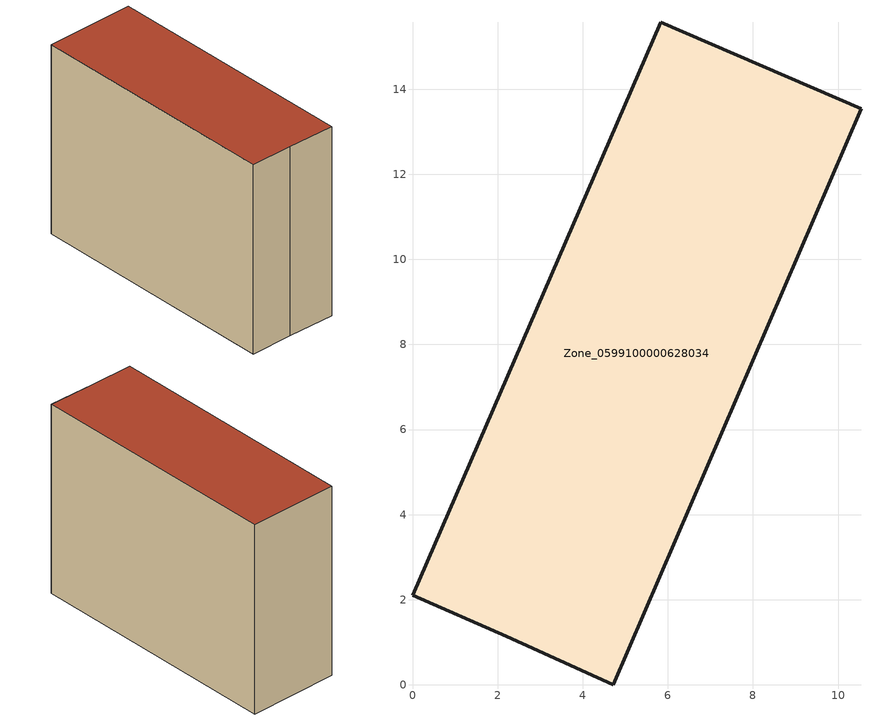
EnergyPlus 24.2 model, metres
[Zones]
Zone_0599100000628034
 floor ground (C_G): 5.83,15.57 10.54,13.53 4.71,0 2.2,1.14 0,2.1 z0
 wall outside (C_F): 10.54,13.53 5.83,15.57 0,2.1 2.2,1.14 4.71,0 10.54,13.53 z0:11.09
 roof outside (C_R): 4.71,0 10.54,13.53 5.83,15.57 0,2.1 2.2,1.14 z11.09
[BUILDING]
Pand.0599100000628034: North Axis=0; Terrain=City; Loads Convergence Tolerance Value=0.04; Temperature Convergence Tolerance Value=0.4; Solar Distribution=FullExterior; Maximum Number of Warmup Days=25; Minimum Number of Warmup Days=1
[Site:Location]
Rotterdam.The.Hague.AP_ZH_NLD Design_Conditions: Latitude=51.96; Longitude=4.45; Time Zone=1; Elevation=-4.5
[SITE:GROUNDTEMPERATURE:BUILDINGSURFACE]
18, 18, 18, 18, 18, 18, 18, 18, 18, 18, 18, 18
[MATERIAL] Thermal Absorptance=0.9; Solar Absorptance=0.7; Visible Absorptance=0.7
Name | Roughness | Thickness | Conductivity | Density | Specific Heat
G.TI.1946 | MediumSmooth | 0.15 | 1 | 540 | 1210
F.TI.1946 | Rough | 0.3 | 0.857143 | 1920 | 840
R.TI.1946 | MediumRough | 0.2 | 0.1 | 1500 | 1000
[CONSTRUCTION]
C_G: G.TI.1946
C_F: F.TI.1946
C_R: R.TI.1946
[ZONE]
Zone_0599100000628034: Type=1; Multiplier=1; Ceiling Height=Autocalculate; Volume=Autocalculate; Floor Area=autocalculate; Part of Total Floor Area=Yes
[ZONEINFILTRATION:DESIGNFLOWRATE]
Infil_Zone_0599100000628034: Zone or ZoneList or Space or SpaceList=Zone_0599100000628034; Schedule=AlwaysOn; Design Flow Rate Calculation Method=Flow/Area; Flow Rate per Floor Area=0.003; Constant Term Coefficient=1; Temperature Term Coefficient=0; Velocity Term Coefficient=0; Velocity Squared Term Coefficient=0
[HVACTEMPLATE:ZONE:IDEALLOADSAIRSYSTEM]
Zone_0599100000628034: Maximum Heating Supply Air Temperature=50; Minimum Cooling Supply Air Temperature=13; Maximum Heating Supply Air Humidity Ratio=0.0156; Minimum Cooling Supply Air Humidity Ratio=0.0077; Heating Limit=NoLimit; Cooling Limit=NoLimit; Dehumidification Control Type=ConstantSensibleHeatRatio; Cooling Sensible Heat Ratio=0.7; Dehumidification Setpoint=60; Humidification Control Type=None; Humidification Setpoint=30; Outdoor Air Method=None; Outdoor Air Flow Rate per Person=0.00944; Outdoor Air Flow Rate per Zone Floor Area=0; Outdoor Air Flow Rate per Zone=0; Demand Controlled Ventilation Type=None; Outdoor Air Economizer Type=NoEconomizer; Heat Recovery Type=None; Sensible Heat Recovery Effectiveness=0.7; Latent Heat Recovery Effectiveness=0.65
[ZONECONTROL:THERMOSTAT]
ThermostatControl_Zone_0599100000628034: Zone or ZoneList=Zone_0599100000628034; Control Type Schedule=DualSetpointControlType; Control 1=Thermostat_Zone_0599100000628034; Temperature Difference Between Cutout And Setpoint=0
[THERMOSTATSETPOINT:DUALSETPOINT]
Thermostat_Zone_0599100000628034: Heating Setpoint Temperature Schedule=HeatingSetpoint_Zone_0599100000628034; Cooling Setpoint Temperature Schedule=CoolingSetpoint_Zone_0599100000628034
[SCHEDULE:COMPACT]
HeatingSetpoint_Zone_0599100000628034: Through: 12/31, For: AllDays, Until: 24:00, 21
CoolingSetpoint_Zone_0599100000628034: Through: 12/31, For: AllDays, Until: 24:00, 24
DualSetpointControlType: Through: 12/31, For: AllDays, Until: 24:00, 4
AlwaysOn: Through: 12/31, For: AllDays, Until: 24:00, 1
